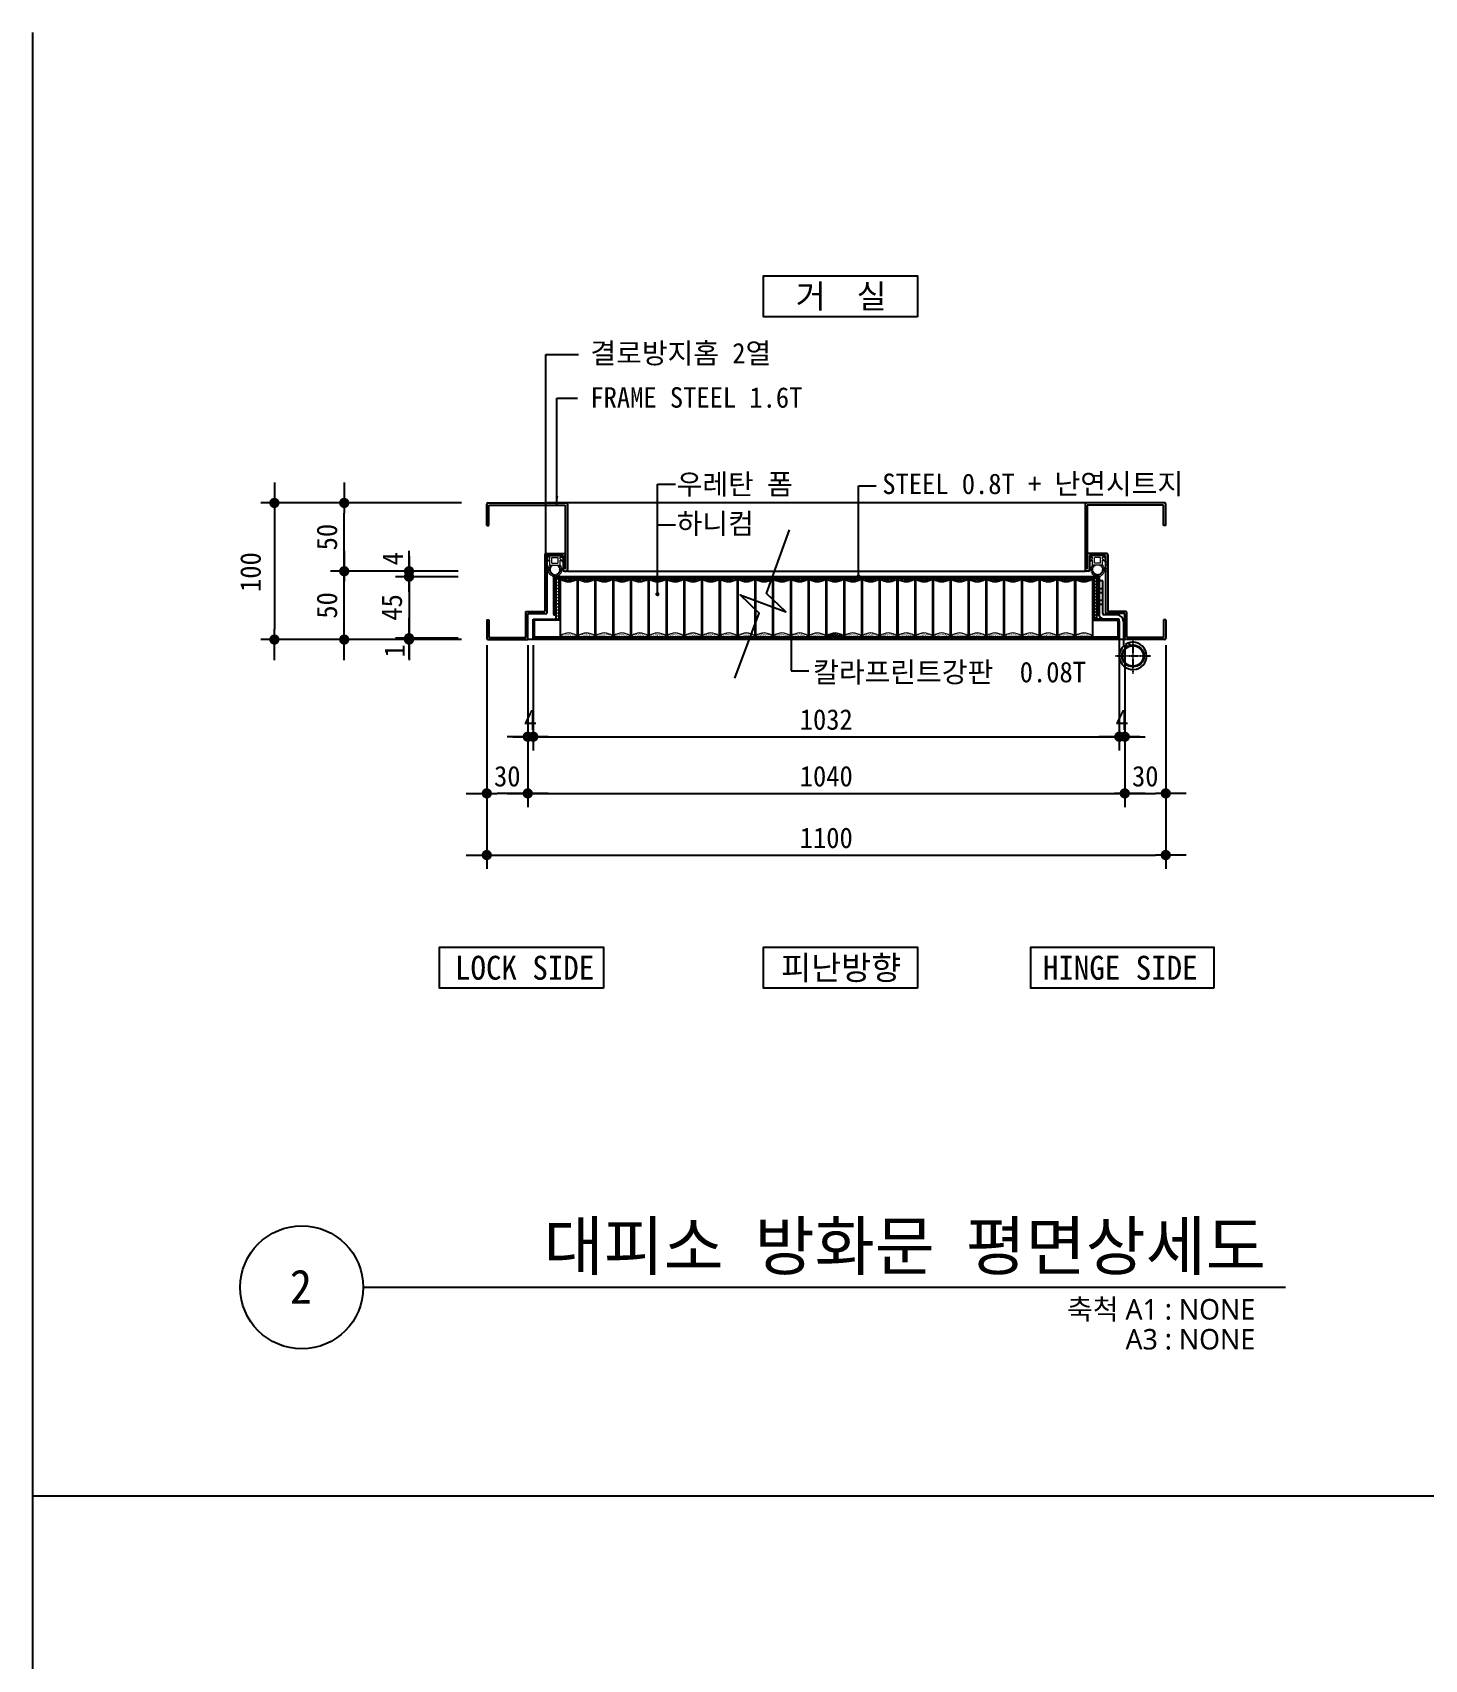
# Model space of a CAD drawing. Header units: millimetres. Extents: x 93288 to 97088, y 35747 to 38508.
# Drawn here: x 94745 to 95763, y 37318 to 38508 of the extents above; entities that cross this region are included whole.
import ezdxf
from ezdxf.enums import TextEntityAlignment as Align

# ---------------------------------------------------------------- set-up
doc = ezdxf.new("R2010")
doc.units = ezdxf.units.MM
doc.linetypes.add('CENTER', pattern=[2, 1.25, -0.25, 0.25, -0.25])
doc.linetypes.add('HIDDEN', pattern=[0.375, 0.25, -0.125])
for name, color, linetype, lineweight in [('A-CUTL', 7, 'Continuous', 25), ('A-MKXS-LEAD', 7, 'Continuous', 25), ('A-MKXS-TEXT1', 3, 'Continuous', 25), ('A-MKXX-NAME', 3, 'Continuous', 25), ('A-MKXX-SYMB', 7, 'Continuous', 25), ('A-XXXX-HATC', 8, 'Continuous', 18), ('A-XXXX-HID', 8, 'HIDDEN', 18), ('A-XXXX-INSL2', 8, 'Continuous', 18), ('A-XXXX-STL', 3, 'Continuous', 25), ('A-XXXX-SYMB', 7, 'Continuous', 25), ('A-XXXX-TXT1', 3, 'Continuous', 25)]:
    doc.layers.add(name, color=color, linetype=linetype, lineweight=lineweight)
for name, color, linetype in [('A-DIMS', 7, 'Continuous'), ('DOOR', 8, 'Continuous'), ('Hardware', 3, 'Continuous')]:
    doc.layers.add(name, color=color, linetype=linetype)
doc.styles.add('HY울릉도L', font='')
doc.styles.add('돋움체', font='')
doc.styles.add('맑은고딕', font='malgun.ttf')
doc.styles.get('HY울릉도L').set_extended_font_data('HYwulM')
doc.styles.get('돋움체').set_extended_font_data('DotumChe')
doc.dimstyles.new('CDIM', dxfattribs={"dimtxt": 3, "dimasz": 1.5, "dimexe": 2, "dimexo": 1, "dimgap": 1, "dimtad": 1, "dimdec": 0, "dimrnd": 0.5, "dimzin": 0, "dimdsep": 32, "dimlunit": 6, "dimtxsty": 'HY울릉도L', "dimblk1": '_CIDOT', "dimblk2": '_CIDOT', "dimsah": 1, "dimcen": 5.5, "dimclrd": 2, "dimclre": 2, "dimclrt": 7, "dimadec": 0, "dimazin": 0, "dimtfac": 1, "dimtdec": 0, "dimtix": 1, "dimtmove": 2, "dimatfit": 1, "dimldrblk": '_CIDOT', "dimfxl": 1, "dimtolj": 1, "dimtzin": 0, "dimlwd": -1, "dimarcsym": 0})
pattern_1 = [(45, (8370.4876, -2970), (-1.122532015, 1.122532015), [])]

# ---------------------------------------------------------------- blocks, each defined once
blk = doc.blocks.new('_CIDOT')
at = {"color": 0, "linetype": 'ByBlock'}
blk.add_line((2, 0), (-1, 0), dxfattribs=at)
at = {"color": 0, "linetype": 'ByBlock', "const_width": 0.5}
blk.add_lwpolyline([(-0.25, 0, 1), (0.25, 0, 1)], format="xyb", close=True, dxfattribs=at)
blk = doc.blocks.new('*D79')
at = {"layer": 'A-DIMS', "lineweight": -2, "transparency": 16777216}
for p, q in [((95077.4, 38060.2), (95077.4, 37896.5)), ((95574.2, 38060.2), (95574.2, 37896.5))]:
    blk.add_line(p, q, dxfattribs=at)
at = {"layer": 'A-DIMS', "transparency": 16777216}
blk.add_line((95084.9, 37906.5), (95566.7, 37906.5), dxfattribs=at)
at = {"layer": 'A-DIMS', "transparency": 16777216, "xscale": 7.5, "yscale": 7.5, "zscale": 7.5, "rotation": 180}
blk.add_blockref('_CIDOT', (95077.4, 37906.5), dxfattribs=at)
at = {"layer": 'A-DIMS', "transparency": 16777216, "xscale": 7.5, "yscale": 7.5, "zscale": 7.5}
blk.add_blockref('_CIDOT', (95574.2, 37906.5), dxfattribs=at)
at = {"layer": 'A-DIMS', "color": 3, "transparency": 16777216, "insert": (95325.8, 37919), "char_height": 15, "attachment_point": 5, "style": '돋움체'}
blk.add_mtext('\\A1;1100', dxfattribs=at)
blk = doc.blocks.new('*D80')
at = {"layer": 'A-DIMS', "lineweight": -2, "transparency": 16777216}
for p, q in [((95107.4, 38059.2), (95107.4, 37941.6)), ((95544.2, 38059.2), (95544.2, 37941.6))]:
    blk.add_line(p, q, dxfattribs=at)
at = {"layer": 'A-DIMS', "transparency": 16777216}
blk.add_line((95114.9, 37951.6), (95536.7, 37951.6), dxfattribs=at)
at = {"layer": 'A-DIMS', "transparency": 16777216, "xscale": 7.5, "yscale": 7.5, "zscale": 7.5, "rotation": 180}
blk.add_blockref('_CIDOT', (95107.4, 37951.6), dxfattribs=at)
at = {"layer": 'A-DIMS', "transparency": 16777216, "xscale": 7.5, "yscale": 7.5, "zscale": 7.5}
blk.add_blockref('_CIDOT', (95544.2, 37951.6), dxfattribs=at)
at = {"layer": 'A-DIMS', "color": 3, "transparency": 16777216, "insert": (95325.8, 37964.1), "char_height": 15, "attachment_point": 5, "style": '돋움체'}
blk.add_mtext('\\A1;1040', dxfattribs=at)
blk = doc.blocks.new('*D81')
at = {"layer": 'A-DIMS', "lineweight": -2, "transparency": 16777216}
for p, q in [((95111.4, 38060.2), (95111.4, 37983.1)), ((95540.2, 38060.2), (95540.2, 37983.1))]:
    blk.add_line(p, q, dxfattribs=at)
at = {"layer": 'A-DIMS', "transparency": 16777216}
blk.add_line((95118.9, 37993.1), (95532.7, 37993.1), dxfattribs=at)
at = {"layer": 'A-DIMS', "transparency": 16777216, "xscale": 7.5, "yscale": 7.5, "zscale": 7.5, "rotation": 180}
blk.add_blockref('_CIDOT', (95111.4, 37993.1), dxfattribs=at)
at = {"layer": 'A-DIMS', "transparency": 16777216, "xscale": 7.5, "yscale": 7.5, "zscale": 7.5}
blk.add_blockref('_CIDOT', (95540.2, 37993.1), dxfattribs=at)
at = {"layer": 'A-DIMS', "color": 3, "transparency": 16777216, "insert": (95325.8, 38005.6), "char_height": 15, "attachment_point": 5, "style": '돋움체'}
blk.add_mtext('\\A1;1032', dxfattribs=at)
blk = doc.blocks.new('*D70')
at = {"layer": 'A-DIMS', "lineweight": -2, "transparency": 16777216}
for p, q in [((95077.4, 38060.2), (95077.4, 37941.6)), ((95107.4, 38059.2), (95107.4, 37941.6))]:
    blk.add_line(p, q, dxfattribs=at)
at = {"layer": 'A-DIMS', "transparency": 16777216}
blk.add_line((95099.9, 37951.6), (95084.9, 37951.6), dxfattribs=at)
at = {"layer": 'A-DIMS', "transparency": 16777216, "xscale": 7.5, "yscale": 7.5, "zscale": 7.5, "rotation": 180}
blk.add_blockref('_CIDOT', (95077.4, 37951.6), dxfattribs=at)
at = {"layer": 'A-DIMS', "transparency": 16777216, "xscale": 7.5, "yscale": 7.5, "zscale": 7.5}
blk.add_blockref('_CIDOT', (95107.4, 37951.6), dxfattribs=at)
at = {"layer": 'A-DIMS', "color": 3, "transparency": 16777216, "insert": (95092.4, 37964.1), "char_height": 15, "attachment_point": 5, "style": '돋움체'}
blk.add_mtext('\\A1;30', dxfattribs=at)
blk = doc.blocks.new('A$C07D9783C')
at = {"layer": 'A-XXXX-HID'}
for p, q in [((0.1, 13.6), (0, 13.6)), ((0.1, 13.9), (2.1, 15.5)), ((0.1, 11.4), (2.1, 13)), ((0.4, 13.5), (2.1, 14.6)), ((0.4, 11), (2.1, 12.1)), ((9.6, 15.5), (2.1, 15.5)), ((9.6, 15.5), (2.1, 15.5)), ((2.1, 13), (2.1, 14.6)), ((2.1, 8.5), (2.1, 12.1)), ((8.1, 14), (3.6, 14)), ((3.6, 10), (3.6, 14)), ((8.1, 10), (8.1, 14)), ((9.6, 15.5), (11.7, 14)), ((11.4, 13.6), (9.6, 14.6)), ((9.6, 13), (9.6, 14.6)), ((9.6, 13), (11.7, 11.5)), ((9.6, 8.5), (9.6, 12.1)), ((11.4, 11.1), (9.6, 12.1)), ((11.7, 13.6), (11.8, 13.7)), ((0.1, 11.1), (0, 11.1)), ((9.6, 8.5), (2.1, 8.5)), ((8.1, 10), (3.6, 10)), ((11.7, 11.1), (11.8, 11.2))]:
    blk.add_line(p, q, dxfattribs=at)
for centre, radius, start, end in [((0.2, 13.8), 0.2, 129.8056, 219.8056), ((0.3, 13.7), 0.2, 219.8056, 306.36), ((11.5, 13.7), 0.2, 233.64, 320.1944), ((11.6, 13.8), 0.2, 320.1944, 50.1944), ((0.2, 11.3), 0.2, 129.8056, 219.8056), ((0.3, 11.2), 0.2, 219.8056, 306.36), ((6.2, 5.2), 5.19, 140.3952, 267.2167), ((6.2, 5.2), 4.19, 127.8643, 266.5525), ((1.8, 5.5), 0.689, 286.131, 71.0037), ((2, 4.1), 0.689, 304.131, 89.0037), ((2.1, 6.8), 0.689, 268.131, 53.0037), ((2.5, 2.9), 0.689, 322.131, 107.0037), ((2.8, 8), 0.689, 250.131, 35.0037), ((3.4, 1.9), 0.689, 340.131, 125.0037), ((3.9, 8.9), 0.689, 232.131, 329.2996), ((4.5, 1.2), 0.689, 353.0106, 143.0037), ((5.9, 0.9), 0.689, 18.9963, 162.7588), ((5.7, 5.2), 5.23, 272.4458, 40.5354), ((5.7, 5.2), 4.22, 272.9584, 51.2357), ((7.3, 1.2), 0.689, 36.9963, 181.869), ((8, 9), 0.803, 215.4339, 305.0187), ((8.4, 1.9), 0.689, 54.9963, 199.869), ((9.1, 8), 0.689, 144.9963, 289.869), ((9.3, 2.9), 0.689, 72.9963, 217.869), ((9.7, 6.8), 0.669, 121.5244, 268.9133), ((9.8, 4.1), 0.689, 90.9963, 235.869), ((10, 5.5), 0.689, 108.9963, 253.869), ((11.5, 11.2), 0.2, 233.64, 320.1944), ((11.6, 11.3), 0.2, 320.1944, 50.1944)]:
    blk.add_arc(centre, radius, start, end, dxfattribs=at)
blk = doc.blocks.new('*D71')
at = {"layer": 'A-DIMS', "lineweight": -2, "transparency": 16777216}
for p, q in [((95107.4, 38060.2), (95107.4, 37983.1)), ((95111.4, 38060.2), (95111.4, 37983.1))]:
    blk.add_line(p, q, dxfattribs=at)
at = {"layer": 'A-DIMS', "transparency": 16777216}
for p, q in [((95099.9, 37993.1), (95092.4, 37993.1)), ((95107.4, 37993.1), (95111.4, 37993.1)), ((95118.9, 37993.1), (95126.4, 37993.1))]:
    blk.add_line(p, q, dxfattribs=at)
at = {"layer": 'A-DIMS', "transparency": 16777216, "xscale": 7.5, "yscale": 7.5, "zscale": 7.5, "rotation": 180}
blk.add_blockref('_CIDOT', (95111.4, 37993.1), dxfattribs=at)
at = {"layer": 'A-DIMS', "transparency": 16777216, "xscale": 7.5, "yscale": 7.5, "zscale": 7.5}
blk.add_blockref('_CIDOT', (95107.4, 37993.1), dxfattribs=at)
at = {"layer": 'A-DIMS', "color": 3, "transparency": 16777216, "insert": (95109.4, 38005.6), "char_height": 15, "attachment_point": 5, "style": '돋움체'}
blk.add_mtext('\\A1;4', dxfattribs=at)
blk = doc.blocks.new('*D82')
at = {"layer": 'A-DIMS', "lineweight": -2, "transparency": 16777216}
for p, q in [((95544.2, 38059.2), (95544.2, 37941.6)), ((95574.2, 38060.2), (95574.2, 37941.6))]:
    blk.add_line(p, q, dxfattribs=at)
at = {"layer": 'A-DIMS', "transparency": 16777216}
blk.add_line((95551.7, 37951.6), (95566.7, 37951.6), dxfattribs=at)
at = {"layer": 'A-DIMS', "transparency": 16777216, "xscale": 7.5, "yscale": 7.5, "zscale": 7.5, "rotation": 180}
blk.add_blockref('_CIDOT', (95544.2, 37951.6), dxfattribs=at)
at = {"layer": 'A-DIMS', "transparency": 16777216, "xscale": 7.5, "yscale": 7.5, "zscale": 7.5}
blk.add_blockref('_CIDOT', (95574.2, 37951.6), dxfattribs=at)
at = {"layer": 'A-DIMS', "color": 3, "transparency": 16777216, "insert": (95559.2, 37964.1), "char_height": 15, "attachment_point": 5, "style": '돋움체'}
blk.add_mtext('\\A1;30', dxfattribs=at)
blk = doc.blocks.new('*D83')
at = {"layer": 'A-DIMS', "lineweight": -2, "transparency": 16777216}
for p, q in [((95058.8, 38164.2), (94912, 38164.2)), ((95058.8, 38064.2), (94912, 38064.2))]:
    blk.add_line(p, q, dxfattribs=at)
at = {"layer": 'A-DIMS', "transparency": 16777216}
blk.add_line((94922, 38156.7), (94922, 38071.7), dxfattribs=at)
at = {"layer": 'A-DIMS', "transparency": 16777216, "xscale": 7.5, "yscale": 7.5, "zscale": 7.5}
for p, rotation in [((94922, 38164.2), 90), ((94922, 38064.2), 270)]:
    blk.add_blockref('_CIDOT', p, dxfattribs=dict(at, rotation=rotation))
at = {"layer": 'A-DIMS', "color": 3, "transparency": 16777216, "insert": (94904.6, 38113.6), "char_height": 15, "attachment_point": 5, "rotation": 90, "style": '돋움체'}
blk.add_mtext('\\A1;100', dxfattribs=at)
blk = doc.blocks.new('*D84')
at = {"layer": 'A-DIMS', "lineweight": -2, "transparency": 16777216}
for p, q in [((95056.4, 38164.2), (94963.1, 38164.2)), ((95056.4, 38114.2), (94963.1, 38114.2))]:
    blk.add_line(p, q, dxfattribs=at)
at = {"layer": 'A-DIMS', "transparency": 16777216}
blk.add_line((94973.1, 38121.7), (94973.1, 38156.7), dxfattribs=at)
at = {"layer": 'A-DIMS', "transparency": 16777216, "xscale": 7.5, "yscale": 7.5, "zscale": 7.5}
for p, rotation in [((94973.1, 38164.2), 90), ((94973.1, 38114.2), 270)]:
    blk.add_blockref('_CIDOT', p, dxfattribs=dict(at, rotation=rotation))
at = {"layer": 'A-DIMS', "color": 3, "transparency": 16777216, "insert": (94960.5, 38139.2), "char_height": 15, "attachment_point": 5, "rotation": 90, "style": '돋움체'}
blk.add_mtext('\\A1;50', dxfattribs=at)
blk = doc.blocks.new('A$C40854CB7')
at = {"layer": 'Hardware'}
for p, q in [((0, 67.8), (0, 43.8)), ((3, 67.8), (0, 67.8)), ((2, 62), (0, 62)), ((3, 62.5), (2, 62)), ((3, 43.8), (3, 67.8)), ((2, 59), (0, 59)), ((2, 53.5), (0, 53.5)), ((2, 50.5), (0, 50.5)), ((3, 58.5), (2, 59)), ((2, 53.5), (3, 54)), ((3, 50), (2, 50.5)), ((13.5, 42.8), (4, 42.8)), ((4, 39.8), (13.5, 39.8)), ((15, 38.3), (15, 12.8)), ((18, 38.3), (18, 20)), ((18.5, 20.5), (19.8, 18.9)), ((19.4, 21.1), (20.6, 19.5)), ((19.8, 21.4), (21, 19.8)), ((21.8, 22.3), (22.4, 20.4)), ((21.9, 22.3), (22.5, 20.4)), ((22, 22.4), (22.6, 20.5))]:
    blk.add_line(p, q, dxfattribs=at)
at = {"layer": 'Hardware', "linetype": 'CENTER', "ltscale": 0.5}
for p, q in [((25, 25.7), (25, 0)), ((12.2, 12.8), (37.8, 12.8))]:
    blk.add_line(p, q, dxfattribs=at)
at = {"layer": 'Hardware'}
for radius in [8, 7.75, 7.5]:
    blk.add_circle((25, 12.8), radius, dxfattribs=at)
for centre, radius, start, end in [((4, 43.8), 4, 180, 270), ((4, 43.8), 1, 180, 270), ((13.5, 38.3), 4.5, 360, 90), ((13.5, 38.3), 1.5, 360, 90), ((25, 12.8), 10, 130.1736, 123.7796)]:
    blk.add_arc(centre, radius, start, end, dxfattribs=at)
blk = doc.blocks.new('*D85')
at = {"layer": 'A-DIMS', "lineweight": -2, "transparency": 16777216}
for p, q in [((95056.4, 38114.2), (94963.1, 38114.2)), ((95056.4, 38064.2), (94963.1, 38064.2))]:
    blk.add_line(p, q, dxfattribs=at)
at = {"layer": 'A-DIMS', "transparency": 16777216}
blk.add_line((94973.1, 38071.7), (94973.1, 38106.7), dxfattribs=at)
at = {"layer": 'A-DIMS', "transparency": 16777216, "xscale": 7.5, "yscale": 7.5, "zscale": 7.5}
for p, rotation in [((94973.1, 38114.2), 90), ((94973.1, 38064.2), 270)]:
    blk.add_blockref('_CIDOT', p, dxfattribs=dict(at, rotation=rotation))
at = {"layer": 'A-DIMS', "color": 3, "transparency": 16777216, "insert": (94960.5, 38089.2), "char_height": 15, "attachment_point": 5, "rotation": 90, "style": '돋움체'}
blk.add_mtext('\\A1;50', dxfattribs=at)
blk = doc.blocks.new('*D86')
at = {"layer": 'A-DIMS', "lineweight": -2, "transparency": 16777216}
for p, q in [((95055.6, 38110.2), (95010.5, 38110.2)), ((95055.6, 38065.2), (95010.5, 38065.2))]:
    blk.add_line(p, q, dxfattribs=at)
at = {"layer": 'A-DIMS', "transparency": 16777216}
blk.add_line((95020.5, 38102.7), (95020.5, 38072.7), dxfattribs=at)
at = {"layer": 'A-DIMS', "transparency": 16777216, "xscale": 7.5, "yscale": 7.5, "zscale": 7.5}
for p, rotation in [((95020.5, 38110.2), 90), ((95020.5, 38065.2), 270)]:
    blk.add_blockref('_CIDOT', p, dxfattribs=dict(at, rotation=rotation))
at = {"layer": 'A-DIMS', "color": 3, "transparency": 16777216, "insert": (95008, 38087.7), "char_height": 15, "attachment_point": 5, "rotation": 90, "style": '돋움체'}
blk.add_mtext('\\A1;45', dxfattribs=at)
blk = doc.blocks.new('*D87')
at = {"layer": 'A-DIMS', "lineweight": -2, "transparency": 16777216}
for p, q in [((95540.2, 38060.2), (95540.2, 37983.1)), ((95544.2, 38059.2), (95544.2, 37983.1))]:
    blk.add_line(p, q, dxfattribs=at)
at = {"layer": 'A-DIMS', "transparency": 16777216}
for p, q in [((95532.7, 37993.1), (95525.2, 37993.1)), ((95540.2, 37993.1), (95544.2, 37993.1)), ((95551.7, 37993.1), (95559.2, 37993.1))]:
    blk.add_line(p, q, dxfattribs=at)
at = {"layer": 'A-DIMS', "transparency": 16777216, "xscale": 7.5, "yscale": 7.5, "zscale": 7.5, "rotation": 180}
blk.add_blockref('_CIDOT', (95544.2, 37993.1), dxfattribs=at)
at = {"layer": 'A-DIMS', "transparency": 16777216, "xscale": 7.5, "yscale": 7.5, "zscale": 7.5}
blk.add_blockref('_CIDOT', (95540.2, 37993.1), dxfattribs=at)
at = {"layer": 'A-DIMS', "color": 3, "transparency": 16777216, "insert": (95542.2, 38005.6), "char_height": 15, "attachment_point": 5, "style": '돋움체'}
blk.add_mtext('\\A1;4', dxfattribs=at)
blk = doc.blocks.new('*D88')
at = {"layer": 'A-DIMS', "transparency": 16777216}
for p, q in [((95020.5, 38072.7), (95020.5, 38080.2)), ((95020.5, 38065.2), (95020.5, 38064.2)), ((95020.5, 38056.7), (95020.5, 38049.2))]:
    blk.add_line(p, q, dxfattribs=at)
at = {"layer": 'A-DIMS', "lineweight": -2, "transparency": 16777216}
for p, q in [((95056.4, 38065.2), (95010.5, 38065.2)), ((95056.4, 38064.2), (95010.5, 38064.2))]:
    blk.add_line(p, q, dxfattribs=at)
at = {"layer": 'A-DIMS', "transparency": 16777216, "xscale": 7.5, "yscale": 7.5, "zscale": 7.5}
for p, rotation in [((95020.5, 38064.2), 90), ((95020.5, 38065.2), 270)]:
    blk.add_blockref('_CIDOT', p, dxfattribs=dict(at, rotation=rotation))
at = {"layer": 'A-DIMS', "color": 3, "transparency": 16777216, "insert": (95009.9, 38055.9), "char_height": 15, "attachment_point": 5, "rotation": 90, "style": '돋움체'}
blk.add_mtext('\\A1;1', dxfattribs=at)
blk = doc.blocks.new('*D89')
at = {"layer": 'A-DIMS', "transparency": 16777216}
for p, q in [((95020.5, 38121.7), (95020.5, 38129.2)), ((95020.5, 38110.2), (95020.5, 38114.2)), ((95020.5, 38102.7), (95020.5, 38095.2))]:
    blk.add_line(p, q, dxfattribs=at)
at = {"layer": 'A-DIMS', "lineweight": -2, "transparency": 16777216}
for p, q in [((95056.4, 38114.2), (95010.5, 38114.2)), ((95056.4, 38110.2), (95010.5, 38110.2))]:
    blk.add_line(p, q, dxfattribs=at)
at = {"layer": 'A-DIMS', "transparency": 16777216, "xscale": 7.5, "yscale": 7.5, "zscale": 7.5}
for p, rotation in [((95020.5, 38110.2), 90), ((95020.5, 38114.2), 270)]:
    blk.add_blockref('_CIDOT', p, dxfattribs=dict(at, rotation=rotation))
at = {"layer": 'A-DIMS', "color": 3, "transparency": 16777216, "insert": (95008.6, 38123.3), "char_height": 15, "attachment_point": 5, "rotation": 90, "style": '돋움체'}
blk.add_mtext('\\A1;4', dxfattribs=at)
blk = doc.blocks.new('A$C153A5175')
at = {"layer": 'A-XXXX-HATC'}
h = blk.add_hatch(dxfattribs=at)
h.set_pattern_fill('AR-SAND', color=256, scale=0.5, style=0)
h.set_pattern_definition([(37.5, (-2028.2863, -141.4627), (-0.03149668, 0.96341188), [0, -0.76, 0, -0.85, 0, -0.8125]), (7.5, (-2028.2863, -141.4627), (0.88488835, 1.411073), [0, -0.41, 0, -0.685, 0, -0.2625]), (327.5, (-2028.9013, -141.4627), (1.55707093, 0.00282953), [0, -0.25, 0, -0.9, 0, -1.175]), (317.5, (-2028.9013, -141.4627), (1.5030633, 0.4388378), [0, -0.125, 0, -0.59, 0, -0.675])])
h.paths.add_polyline_path([(12.5, 42.4), (12.5, 43.4), (0.5, 43.4), (0.5, 42.4, 0.333333)])
h = blk.add_hatch(dxfattribs=at)
h.set_pattern_fill('AR-SAND', color=256, scale=0.5, style=0)
h.set_pattern_definition([(322.5, (-2028.2863, 184.8627), (-0.03149668, -0.96341188), [0, -0.76, 0, -0.85, 0, -0.8125]), (352.5, (-2028.2863, 184.8627), (0.88488835, -1.411073), [0, -0.41, 0, -0.685, 0, -0.2625]), (32.5, (-2028.9013, 184.8627), (1.55707093, -0.00282953), [0, -0.25, 0, -0.9, 0, -1.175]), (42.5, (-2028.9013, 184.8627), (1.5030633, -0.4388378), [0, -0.125, 0, -0.59, 0, -0.675])])
h.paths.add_polyline_path([(12.5, 1), (12.5, 0), (0.5, 0), (0.5, 1, -0.333333)])
at = {"layer": 'A-XXXX-INSL2'}
for p, q in [((0, 43.4), (0, 0)), ((0.5, 43.4), (0.5, 0)), ((12.5, 43.4), (12.5, 0)), ((13, 43.4), (13, 0))]:
    blk.add_line(p, q, dxfattribs=at)
for centre, start, end in [((6.5, 50.4), 233.1301, 306.8699), ((6.5, -7), 53.1301, 126.8699)]:
    blk.add_arc(centre, 10, start, end, dxfattribs=at)

msp = doc.modelspace()

# ---------------------------------------------------------------- hatches: boundary and pattern name
at = {"layer": 'A-XXXX-HATC'}
h = msp.add_hatch(dxfattribs=at)
h.set_pattern_fill('ANSI31', color=256, scale=0.5, style=0)
h.set_pattern_definition(pattern_1)
h.paths.add_polyline_path([(95130, 38109.4), (95128, 38109.4), (95128, 38079.2), (95130, 38079.2)])
h = msp.add_hatch(dxfattribs=at)
h.set_pattern_fill('ANSI31', color=256, scale=0.5, style=0)
h.set_pattern_definition(pattern_1)
h.paths.add_polyline_path([(95523.6, 38109.4), (95521.6, 38109.4), (95521.6, 38079.2), (95523.6, 38079.2)])

# ---------------------------------------------------------------- linework, layer by layer
for points in [[(94745, 38508.5), (94745, 35747.5)], [(94745, 37437.5), (96781.9, 37437.5)]]:
    msp.add_lwpolyline(points)
at = {"layer": 'A-CUTL'}
msp.add_lwpolyline([(95258.8, 38035.9), (95276.8, 38083.6), (95262.8, 38096.9), (95296.1, 38084.6), (95282.1, 38097.8), (95298.9, 38144.6)], dxfattribs=at)
at = {"layer": 'A-MKXS-LEAD'}
for p, q in [((95120.6, 38120.3), (95120.6, 38272.8)), ((95120.6, 38272.8), (95144.4, 38272.8)), ((95128.7, 38163.2), (95128.7, 38240.9)), ((95128.7, 38240.9), (95143.7, 38240.9)), ((95202.3, 38097.4), (95202.3, 38178)), ((95202.3, 38178), (95215.4, 38178)), ((95349.3, 38109.3), (95349.3, 38176.8)), ((95349.3, 38176.8), (95362.4, 38176.8)), ((95202.3, 38148.1), (95215.4, 38148.1)), ((95300, 38066.1), (95300, 38041.4)), ((95300, 38041.4), (95313.1, 38041.4))]:
    msp.add_line(p, q, dxfattribs=at)
for points in [[(95128.7, 38163.2, 2, 2, 0), (95128.7, 38163.2, 0, 2, 0), (95128.7, 38169.2, 2, 2, 0)], [(95120.6, 38120.3, 2, 2, 0), (95120.6, 38120.3, 0, 2, 0), (95120.6, 38126.3, 2, 2, 0)]]:
    msp.add_lwpolyline(points, format="xyseb", dxfattribs=at)
at = {"layer": 'A-MKXS-LEAD', "const_width": 1.5}
for points in [[(95201.5, 38109.4, 1), (95203, 38109.4, 1)], [(95348.6, 38110.4, 1), (95350.1, 38110.4, 1)], [(95201.5, 38097.4, 1), (95203, 38097.4, 1)], [(95299.4, 38065.8, 1), (95300.9, 38065.8, 1)]]:
    msp.add_lwpolyline(points, format="xyb", close=True, dxfattribs=at)
at = {"layer": 'A-MKXX-SYMB'}
for points in [[(95392.5, 38300.5), (95279.9, 38300.5), (95279.9, 38330.5), (95392.5, 38330.5)], [(95162.9, 37809), (95042.9, 37809), (95042.9, 37839), (95162.9, 37839)], [(95392.5, 37809), (95279.9, 37809), (95279.9, 37839), (95392.5, 37839)], [(95609.4, 37809), (95475.4, 37809), (95475.4, 37839), (95609.4, 37839)]]:
    msp.add_lwpolyline(points, close=True, dxfattribs=at)
at = {"layer": 'A-XXXX-HID'}
for points in [[(95119.8, 38120.9), (95121.4, 38120.9), (95121.4, 38119.2), (95119.8, 38119.2)], [(95119.8, 38115.9), (95121.4, 38115.9), (95121.4, 38114.2), (95119.8, 38114.2)], [(95531.8, 38120.9), (95530.2, 38120.9), (95530.2, 38119.2), (95531.8, 38119.2)], [(95531.8, 38115.9), (95530.2, 38115.9), (95530.2, 38114.2), (95531.8, 38114.2)]]:
    msp.add_lwpolyline(points, close=True, dxfattribs=at)
at = {"layer": 'A-XXXX-STL'}
for p, q in [((95077.4, 38147.7), (95077.4, 38163.2)), ((95078.4, 38164.2), (95135.4, 38164.2)), ((95516.2, 38164.2), (95121.4, 38164.2)), ((95136.4, 38163.2), (95136.4, 38115.2)), ((95515.2, 38163.2), (95515.2, 38115.2)), ((95573.2, 38164.2), (95516.2, 38164.2)), ((95574.2, 38147.7), (95574.2, 38163.2)), ((95079, 38162.6), (95134.8, 38162.6)), ((95079, 38147.7), (95079, 38162.6)), ((95134.8, 38162.6), (95134.8, 38115.8)), ((95516.8, 38162.6), (95516.8, 38115.8)), ((95572.6, 38162.6), (95516.8, 38162.6)), ((95572.6, 38147.7), (95572.6, 38162.6)), ((95077.4, 38147.7), (95079, 38147.7)), ((95574.2, 38147.7), (95572.6, 38147.7)), ((95119.8, 38126.3), (95119.8, 38084.7)), ((95120.8, 38127.3), (95134.8, 38127.3)), ((95121.4, 38125.7), (95121.4, 38083.2)), ((95530.8, 38127.3), (95516.8, 38127.3)), ((95530.2, 38125.7), (95530.2, 38084)), ((95531.8, 38126.3), (95531.8, 38084.7)), ((95136.4, 38114.2), (95515.2, 38114.2)), ((95105.9, 38084.7), (95119.8, 38084.7)), ((95105.9, 38065.8), (95105.9, 38084.7)), ((95107.4, 38083.2), (95121.4, 38083.2)), ((95107.4, 38064.2), (95107.4, 38083.2)), ((95544.2, 38083.2), (95531, 38083.2)), ((95544.7, 38084.7), (95531.8, 38084.7)), ((95544.2, 38064.2), (95544.2, 38083.2)), ((95545.7, 38065.8), (95545.7, 38083.7)), ((95077.4, 38078.7), (95077.4, 38065.2)), ((95077.4, 38078.7), (95079, 38078.7)), ((95079, 38078.7), (95079, 38065.8)), ((95572.6, 38078.7), (95572.6, 38065.8)), ((95574.2, 38078.7), (95572.6, 38078.7)), ((95574.2, 38078.7), (95574.2, 38065.2)), ((95078.4, 38064.2), (95107.4, 38064.2)), ((95079, 38065.8), (95105.9, 38065.8)), ((95544.2, 38064.2), (95107.4, 38064.2)), ((95573.2, 38064.2), (95544.2, 38064.2)), ((95572.6, 38065.8), (95545.7, 38065.8))]:
    msp.add_line(p, q, dxfattribs=at)
at = {"layer": 'A-XXXX-STL', "color": 7}
for p, q in [((95121.4, 38125.7), (95133.2, 38125.7)), ((95133.2, 38125.7), (95133.2, 38115.2)), ((95518.4, 38125.7), (95518.4, 38115.2)), ((95530.2, 38125.7), (95518.4, 38125.7)), ((95134.2, 38114.2), (95135.4, 38114.2)), ((95517.4, 38114.2), (95516.2, 38114.2))]:
    msp.add_line(p, q, dxfattribs=at)
at = {"layer": 'A-XXXX-STL'}
for centre, radius, start, end in [((95078.4, 38163.2), 1, 90, 180), ((95135.4, 38163.2), 1, 0, 90), ((95516.2, 38163.2), 1, 90, 180), ((95573.2, 38163.2), 1, 0, 90), ((95120.8, 38126.3), 1, 90, 180), ((95530.8, 38126.3), 1, 0, 90), ((95135.4, 38115.2), 1, 270, 0), ((95516.2, 38115.2), 1, 180, 270), ((95531, 38084), 0.8, 180, 270), ((95544.7, 38083.7), 1, 0, 90), ((95078.4, 38065.2), 1, 180, 270), ((95573.2, 38065.2), 1, 270, 0)]:
    msp.add_arc(centre, radius, start, end, dxfattribs=at)
at = {"layer": 'A-XXXX-STL', "color": 7}
for centre, start, end in [((95134.2, 38115.2), 180, 270), ((95517.4, 38115.2), 270, 0)]:
    msp.add_arc(centre, 1, start, end, dxfattribs=at)
at = {"layer": 'A-XXXX-SYMB'}
msp.add_line((94987, 37590.1), (95661.7, 37590.1), dxfattribs=at)
msp.add_circle((94942, 37590.1), 45, dxfattribs=at)
at = {"layer": 'DOOR', "color": 6}
for p, q in [((95126.2, 38110.4), (95525.4, 38110.4)), ((95126.2, 38110.4), (95126.2, 38082.6)), ((95126.4, 38110.2), (95525.2, 38110.2)), ((95126.4, 38110.2), (95126.4, 38082.6)), ((95127.2, 38109.4), (95524.4, 38109.4)), ((95127.2, 38109.4), (95127.2, 38083)), ((95128, 38109.4), (95128, 38079.2)), ((95130, 38109.4), (95130, 38079.2)), ((95130, 38106.4), (95130, 38100.4)), ((95130.8, 38107.2), (95130.8, 38078.4)), ((95520.8, 38107.2), (95520.8, 38078.4)), ((95520.8, 38107.2), (95521.6, 38107.2)), ((95521.6, 38109.4), (95521.6, 38079.2)), ((95521.6, 38106.4), (95521.6, 38100.4)), ((95523.6, 38109.4), (95523.6, 38079.2)), ((95524.4, 38109.4), (95524.4, 38083)), ((95525.2, 38110.2), (95525.2, 38082.6)), ((95525.4, 38110.4), (95525.4, 38082.6)), ((95128, 38100), (95127.2, 38100)), ((95523.6, 38100), (95524.4, 38100)), ((95127.6, 38082.2), (95126.8, 38082.2)), ((95128, 38082), (95126.8, 38082)), ((95524.8, 38082), (95523.6, 38082)), ((95524, 38082.2), (95524.8, 38082.2)), ((95111.4, 38065.2), (95111.4, 38079.2)), ((95111.4, 38079.2), (95130, 38079.2)), ((95112.2, 38066), (95112.2, 38078.4)), ((95130.8, 38078.4), (95112.2, 38078.4)), ((95520.8, 38078.4), (95539.4, 38078.4)), ((95540.2, 38079.2), (95521.6, 38079.2)), ((95539.4, 38066), (95539.4, 38078.4)), ((95540.2, 38065.2), (95540.2, 38079.2)), ((95540.2, 38065.2), (95111.4, 38065.2)), ((95539.4, 38066), (95112.2, 38066))]:
    msp.add_line(p, q, dxfattribs=at)
for centre, radius, start, end in [((95126.8, 38082.6), 0.6, 180, 270), ((95126.8, 38082.6), 0.4, 180, 270), ((95127.6, 38082.6), 0.4, 270, 0), ((95524, 38082.6), 0.4, 180, 270), ((95524.8, 38082.6), 0.6, 270, 0), ((95524.8, 38082.6), 0.4, 270, 0)]:
    msp.add_arc(centre, radius, start, end, dxfattribs=at)

# ---------------------------------------------------------------- block references
at = {"color": 7, "xscale": -1}
msp.add_blockref('A$C07D9783C', (95133.2, 38110.2), dxfattribs=at)
at = {"color": 7}
for name, p in [('A$C07D9783C', (95518.4, 38110.2)), ('A$C153A5175', (95130.8, 38066)), ('A$C153A5175', (95143.8, 38066)), ('A$C153A5175', (95156.8, 38066)), ('A$C153A5175', (95169.8, 38066)), ('A$C153A5175', (95182.8, 38066)), ('A$C153A5175', (95195.8, 38066)), ('A$C153A5175', (95208.8, 38066)), ('A$C153A5175', (95221.8, 38066)), ('A$C153A5175', (95234.8, 38066)), ('A$C153A5175', (95247.8, 38066)), ('A$C153A5175', (95260.8, 38066)), ('A$C153A5175', (95273.8, 38066)), ('A$C153A5175', (95286.8, 38066)), ('A$C153A5175', (95299.8, 38066)), ('A$C153A5175', (95312.8, 38066)), ('A$C153A5175', (95325.8, 38066)), ('A$C153A5175', (95338.8, 38066)), ('A$C153A5175', (95351.8, 38066)), ('A$C153A5175', (95364.8, 38066)), ('A$C153A5175', (95377.8, 38066)), ('A$C153A5175', (95390.8, 38066)), ('A$C153A5175', (95403.8, 38066)), ('A$C153A5175', (95416.8, 38066)), ('A$C153A5175', (95429.8, 38066)), ('A$C153A5175', (95442.8, 38066)), ('A$C153A5175', (95455.8, 38066)), ('A$C153A5175', (95468.8, 38066)), ('A$C153A5175', (95481.8, 38066)), ('A$C153A5175', (95494.8, 38066)), ('A$C153A5175', (95507.8, 38066)), ('A$C40854CB7', (95525.2, 38039.4))]:
    msp.add_blockref(name, p, dxfattribs=at)

# ---------------------------------------------------------------- texts
at = {"layer": 'A-MKXS-TEXT1', "style": '돋움체'}
for s, p in [('결로방지홈 2열', (95153.2, 38266.3)), ('FRAME STEEL 1.6T', (95153.2, 38233.9)), ('우레탄 폼', (95216.3, 38170.4)), ('STEEL 0.8T + 난연시트지', (95366.8, 38170.7)), ('하니컴', (95216.3, 38141.6)), ('칼라프린트강판  0.08T ', (95316.2, 38032.9))]:
    msp.add_text(s, height=15, dxfattribs=at).set_placement(p)
at = {"layer": 'A-MKXX-NAME', "style": '돋움체'}
for s, p in [('거  실', (95336.7, 38315.5)), ('LOCK SIDE', (95105.1, 37824)), ('피난방향', (95336.7, 37824)), ('HINGE SIDE', (95540.9, 37824))]:
    msp.add_text(s, height=17.5, dxfattribs=at).set_placement(p, align=Align.MIDDLE_CENTER)
at = {"layer": 'A-XXXX-TXT1', "style": '돋움체'}
msp.add_text('대피소 방화문 평면상세도', height=35, dxfattribs=at).set_placement((95647.4, 37592.4), align=Align.BOTTOM_RIGHT)
msp.add_text('2', height=25, dxfattribs=at).set_placement((94941.4, 37590.6), align=Align.MIDDLE)
at = {"layer": 'A-XXXX-TXT1', "style": '맑은고딕'}
for s, p in [('축척 A1 : NONE', (95639.6, 37581.5)), ('A3 : NONE', (95639.6, 37559.6))]:
    msp.add_text(s, height=15, dxfattribs=at).set_placement(p, align=Align.TOP_RIGHT)

# ---------------------------------------------------------------- dimensions: what is measured, and where the dimension line sits
at = {"layer": 'A-DIMS'}
for base, p1, p2, angle, text, picture, middle in [((94922, 38064.2), (95063.8, 38164.2), (95063.8, 38064.2), 90, '100', '*D83', (94904.6, 38113.6)), ((95020.5, 38114.2), (95061.4, 38110.2), (95061.4, 38114.2), 270, '4', '*D89', (95008.6, 38123.3)), ((95020.5, 38064.2), (95061.4, 38065.2), (95061.4, 38064.2), 270, '1', '*D88', (95009.9, 38055.9))]:
    dim = msp.add_linear_dim(base=base, p1=p1, p2=p2, angle=angle, text=text, dimstyle='CDIM', override={"dimscale": 5, "dimtxsty": '돋움체', "dimclrd": 256, "dimclre": 256, "dimclrt": 3}, dxfattribs=at)
    dim.commit()
    dim.dimension.update_dxf_attribs({"geometry": picture, "text_midpoint": middle, "dimtype": 160})
for base, p1, p2, angle, text, picture, middle in [((94973.1, 38164.2), (95061.4, 38114.2), (95061.4, 38164.2), 90, '50', '*D84', (94960.5, 38139.2)), ((94973.1, 38114.2), (95061.4, 38064.2), (95061.4, 38114.2), 90, '50', '*D85', (94960.5, 38089.2)), ((95020.5, 38065.2), (95060.6, 38110.2), (95060.6, 38065.2), 270, '45', '*D86', (95008, 38087.7))]:
    dim = msp.add_linear_dim(base=base, p1=p1, p2=p2, angle=angle, text=text, dimstyle='CDIM', override={"dimscale": 5, "dimtxsty": '돋움체', "dimclrd": 256, "dimclre": 256, "dimclrt": 3}, dxfattribs=at)
    dim.commit()
    dim.dimension.update_dxf_attribs({"geometry": picture, "text_midpoint": middle})
for base, p1, p2, text, picture, middle in [((95574.2, 37906.5), (95077.4, 38065.2), (95574.2, 38065.2), '1100', '*D79', (95325.8, 37919)), ((95077.4, 37951.6), (95107.4, 38064.2), (95077.4, 38065.2), '30', '*D70', (95092.4, 37964.1)), ((95111.4, 37993.1), (95107.4, 38065.2), (95111.4, 38065.2), '4', '*D71', (95109.4, 38005.6)), ((95544.2, 37951.6), (95107.4, 38064.2), (95544.2, 38064.2), '1040', '*D80', (95325.8, 37964.1)), ((95540.2, 37993.1), (95111.4, 38065.2), (95540.2, 38065.2), '1032', '*D81', (95325.8, 38005.6)), ((95544.2, 37993.1), (95540.2, 38065.2), (95544.2, 38064.2), '4', '*D87', (95542.2, 38005.6)), ((95574.2, 37951.6), (95544.2, 38064.2), (95574.2, 38065.2), '30', '*D82', (95559.2, 37964.1))]:
    dim = msp.add_linear_dim(base=base, p1=p1, p2=p2, text=text, dimstyle='CDIM', override={"dimscale": 5, "dimtxsty": '돋움체', "dimclrd": 256, "dimclre": 256, "dimclrt": 3}, dxfattribs=at)
    dim.commit()
    dim.dimension.update_dxf_attribs({"geometry": picture, "text_midpoint": middle})

doc.saveas('drawing.dxf')
